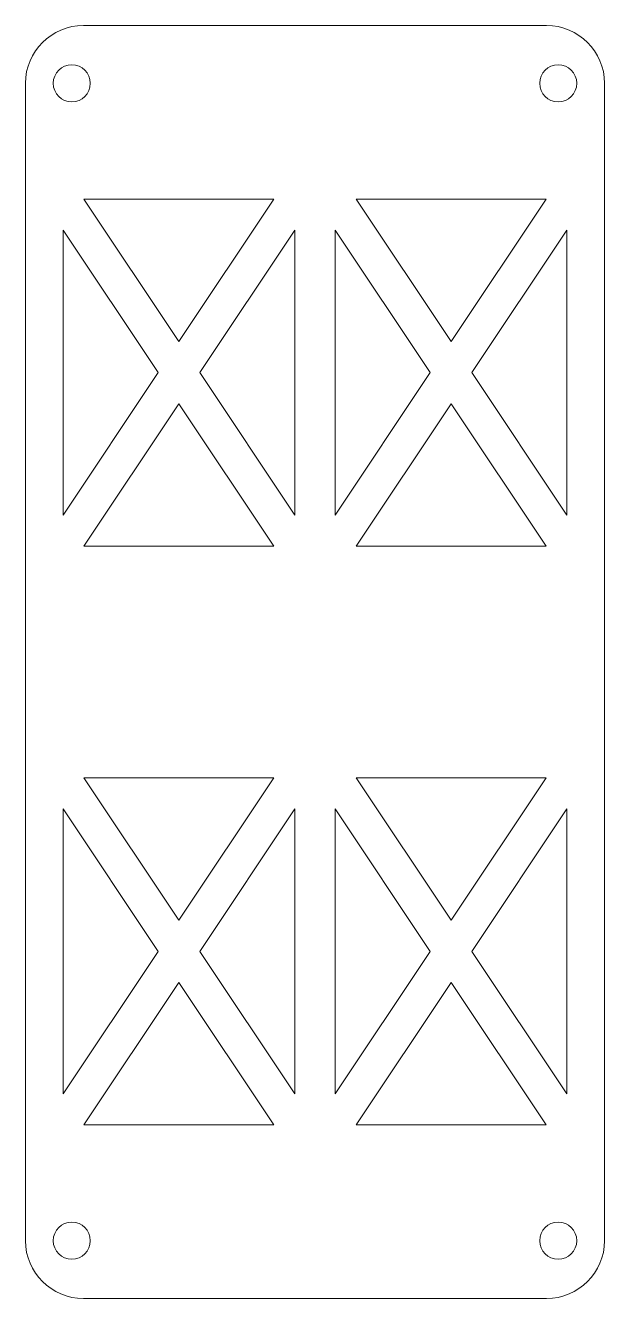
# Model space of a CAD drawing. Header units: millimetres. Extents: x -25 to 25, y 0 to 110.
import ezdxf

# ---------------------------------------------------------------- set-up
doc = ezdxf.new("R2010")
doc.units = ezdxf.units.MM

msp = doc.modelspace()

# ---------------------------------------------------------------- linework, layer by layer
at = {"color": 7, "linetype": 'Continuous', "lineweight": 15}
for p, q in [((20, 110), (-20, 110)), ((-25, 105), (-25, 5)), ((25, 5), (25, 105)), ((-19.95, 95), (-11.75, 82.7)), ((-3.55, 95), (-19.95, 95)), ((-11.75, 82.7), (-3.55, 95)), ((3.55, 95), (11.75, 82.7)), ((19.95, 95), (3.55, 95)), ((11.75, 82.7), (19.95, 95)), ((-13.55, 80), (-21.75, 92.3)), ((-21.75, 92.3), (-21.75, 67.7)), ((-1.75, 92.3), (-9.95, 80)), ((-1.75, 67.7), (-1.75, 92.3)), ((1.75, 92.3), (1.75, 67.7)), ((9.95, 80), (1.75, 92.3)), ((21.75, 92.3), (13.55, 80)), ((21.75, 67.7), (21.75, 92.3)), ((-21.75, 67.7), (-13.55, 80)), ((-9.95, 80), (-1.75, 67.7)), ((1.75, 67.7), (9.95, 80)), ((13.55, 80), (21.75, 67.7)), ((-11.75, 77.3), (-19.95, 65)), ((-3.55, 65), (-11.75, 77.3)), ((11.75, 77.3), (3.55, 65)), ((19.95, 65), (11.75, 77.3)), ((-19.95, 65), (-3.55, 65)), ((3.55, 65), (19.95, 65)), ((-19.95, 45), (-11.75, 32.7)), ((-3.55, 45), (-19.95, 45)), ((-11.75, 32.7), (-3.55, 45)), ((3.55, 45), (11.75, 32.7)), ((19.95, 45), (3.55, 45)), ((11.75, 32.7), (19.95, 45)), ((-21.75, 42.3), (-21.75, 17.7)), ((-13.55, 30), (-21.75, 42.3)), ((-1.75, 42.3), (-9.95, 30)), ((-1.75, 17.7), (-1.75, 42.3)), ((1.75, 42.3), (1.75, 17.7)), ((9.95, 30), (1.75, 42.3)), ((21.75, 42.3), (13.55, 30)), ((21.75, 17.7), (21.75, 42.3)), ((-21.75, 17.7), (-13.55, 30)), ((-9.95, 30), (-1.75, 17.7)), ((1.75, 17.7), (9.95, 30)), ((13.55, 30), (21.75, 17.7)), ((-11.75, 27.3), (-19.95, 15)), ((-3.55, 15), (-11.75, 27.3)), ((11.75, 27.3), (3.55, 15)), ((19.95, 15), (11.75, 27.3)), ((-19.95, 15), (-3.55, 15)), ((3.55, 15), (19.95, 15)), ((-20, 0), (20, 0))]:
    msp.add_line(p, q, dxfattribs=at)
for centre in [(-21, 105), (21, 105), (-21, 5), (21, 5)]:
    msp.add_circle(centre, 1.6, dxfattribs=at)
for centre, start, end in [((-20, 105), 90, 180), ((20, 105), 0, 90), ((-20, 5), 180, 270), ((20, 5), 270, 0)]:
    msp.add_arc(centre, 5, start, end, dxfattribs=at)

doc.saveas('drawing.dxf')
